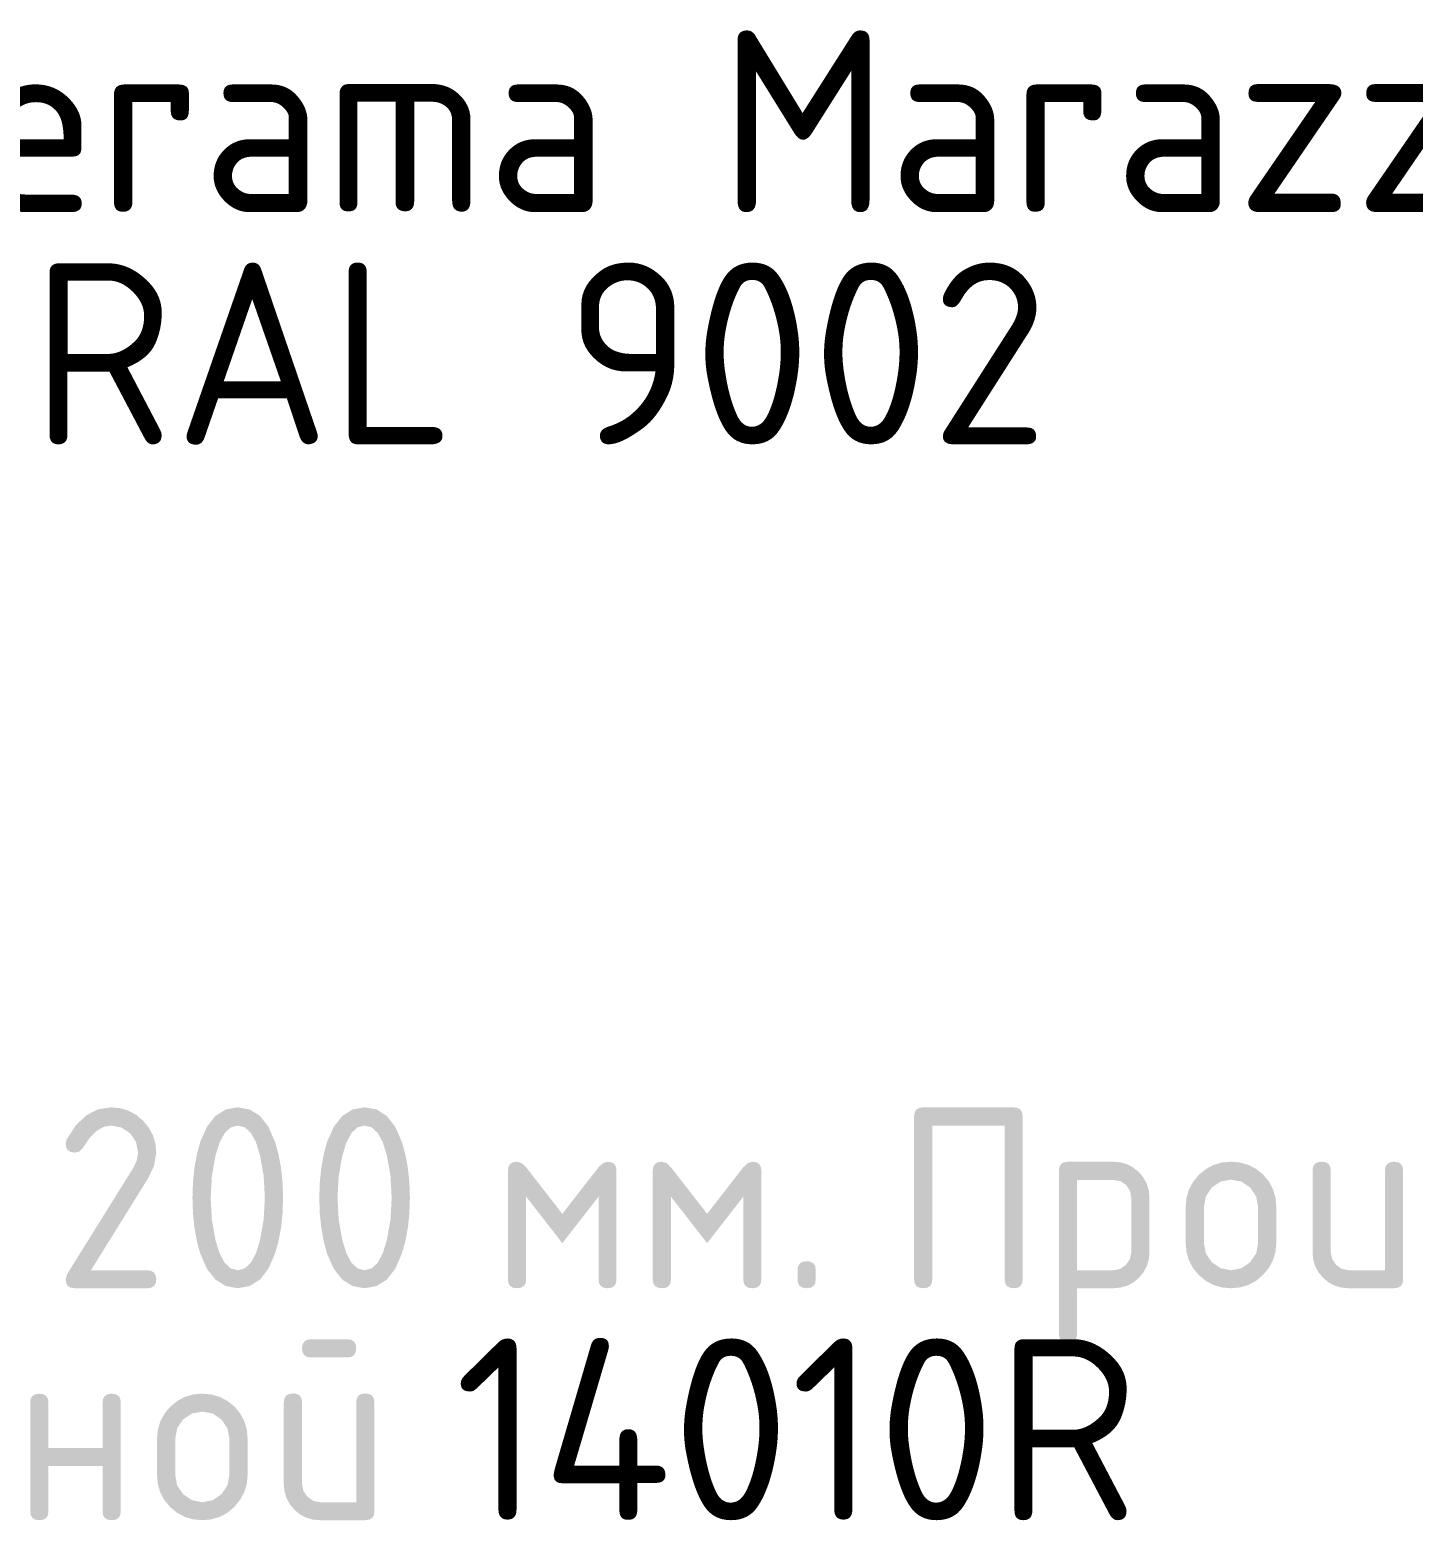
# Model space of a CAD drawing. Header units: millimetres. Extents: x 0 to 1189, y 0 to 841.
# Drawn here: x 1084.46 to 1107.6, y 332.25 to 357.18 of the extents above; entities that cross this region are included whole.
import ezdxf

# ---------------------------------------------------------------- set-up
doc = ezdxf.new("R2010")
doc.units = ezdxf.units.MM

msp = doc.modelspace()

# ---------------------------------------------------------------- hatches: boundary and pattern name
h = msp.add_hatch(color=7)
h.dxf.hatch_style = 2
h.paths.add_polyline_path([(1085.813649, 339.1523), (1085.964226, 339.138787), (1086.104209, 339.097937), (1086.232306, 339.029285), (1086.347226, 338.932365), (1086.444601, 338.815516), (1086.514795, 338.687144), (1086.557291, 338.546885), (1086.57157, 338.394379), (1086.536499, 338.178027), (1086.431562, 337.958368), (1085.479062, 336.42599), (1086.418884, 336.42599), (1086.485762, 336.416481), (1086.533468, 336.387956), (1086.562053, 336.340413), (1086.57157, 336.273854), (1086.562053, 336.207665), (1086.533468, 336.161475), (1086.485762, 336.134405), (1086.418884, 336.125577), (1085.208415, 336.125577), (1085.141537, 336.134405), (1085.093831, 336.161475), (1085.065246, 336.207665), (1085.055728, 336.273854), (1085.081084, 336.3626), (1086.190681, 338.144679), (1086.247732, 338.268082), (1086.266748, 338.394379), (1086.234433, 338.569804), (1086.135559, 338.716289), (1085.98866, 338.815163), (1085.813649, 338.847478), (1085.68656, 338.823699), (1085.565465, 338.752325), (1085.449951, 338.633305), (1085.339604, 338.466589), (1085.284965, 338.413121), (1085.208415, 338.394379), (1085.141537, 338.403974), (1085.093831, 338.432689), (1085.065246, 338.480421), (1085.055728, 338.547066), (1085.068406, 338.606046), (1085.221825, 338.84511), (1085.396586, 339.015806), (1085.593568, 339.118185)])
h = msp.add_hatch(color=7)
h.paths.add_polyline_path([(1088.388499, 337.63701), (1088.368931, 338.003706), (1088.308021, 338.348077), (1088.239645, 338.567263), (1088.15499, 338.723248), (1088.053696, 338.816498), (1087.9354, 338.847478), (1087.818732, 338.816429), (1087.717256, 338.722697), (1087.631697, 338.565403), (1087.562778, 338.343668), (1087.501869, 337.998193), (1087.482301, 337.63701), (1087.501869, 337.273897), (1087.562778, 336.9298), (1087.631155, 336.709926), (1087.715809, 336.552425), (1087.817104, 336.457659), (1087.9354, 336.42599), (1088.053696, 336.457659), (1088.15499, 336.552425), (1088.239645, 336.709926), (1088.308021, 336.9298), (1088.368931, 337.273897)])
h.paths.add_polyline_path([(1088.693321, 337.63701), (1088.684613, 337.375889), (1088.658801, 337.132648), (1088.616349, 336.907597), (1088.557722, 336.701046), (1088.446919, 336.448813), (1088.305472, 336.269031), (1088.134569, 336.161389), (1087.9354, 336.125577), (1087.734534, 336.161389), (1087.56333, 336.269031), (1087.421478, 336.448813), (1087.308668, 336.701046), (1087.252591, 336.907597), (1087.211447, 337.132648), (1087.186117, 337.375889), (1087.177479, 337.63701), (1087.186117, 337.900439), (1087.211447, 338.144954), (1087.252591, 338.370453), (1087.308668, 338.576832), (1087.421478, 338.829297), (1087.56333, 339.009053), (1087.734534, 339.116566), (1087.9354, 339.1523), (1088.134569, 339.116566), (1088.305472, 339.009053), (1088.446919, 338.829297), (1088.557722, 338.576832), (1088.616349, 338.368593), (1088.658801, 338.143301), (1088.684613, 337.899819)])
h = msp.add_hatch(color=7)
h.paths.add_polyline_path([(1090.510249, 337.63701), (1090.490681, 338.003706), (1090.429772, 338.348077), (1090.361395, 338.567263), (1090.276741, 338.723248), (1090.175446, 338.816498), (1090.05715, 338.847478), (1089.940482, 338.816429), (1089.839007, 338.722697), (1089.753448, 338.565403), (1089.684529, 338.343668), (1089.623619, 337.998193), (1089.604051, 337.63701), (1089.623619, 337.273897), (1089.684529, 336.9298), (1089.752905, 336.709926), (1089.83756, 336.552425), (1089.938854, 336.457659), (1090.05715, 336.42599), (1090.175446, 336.457659), (1090.276741, 336.552425), (1090.361395, 336.709926), (1090.429772, 336.9298), (1090.490681, 337.273897)])
h.paths.add_polyline_path([(1090.815071, 337.63701), (1090.806364, 337.375889), (1090.780551, 337.132648), (1090.738099, 336.907597), (1090.679472, 336.701046), (1090.568669, 336.448813), (1090.427222, 336.269031), (1090.25632, 336.161389), (1090.05715, 336.125577), (1089.856284, 336.161389), (1089.68508, 336.269031), (1089.543228, 336.448813), (1089.430418, 336.701046), (1089.374341, 336.907597), (1089.333198, 337.132648), (1089.307868, 337.375889), (1089.299229, 337.63701), (1089.307868, 337.900439), (1089.333198, 338.144954), (1089.374341, 338.370453), (1089.430418, 338.576832), (1089.543228, 338.829297), (1089.68508, 339.009053), (1089.856284, 339.116566), (1090.05715, 339.1523), (1090.25632, 339.116566), (1090.427222, 339.009053), (1090.568669, 338.829297), (1090.679472, 338.576832), (1090.738099, 338.368593), (1090.780551, 338.143301), (1090.806364, 337.899819)])
h = msp.add_hatch(color=7)
h.dxf.hatch_style = 2
h.paths.add_polyline_path([(1099.402818, 339.1523), (1100.918109, 339.1523), (1100.982437, 339.142792), (1101.028834, 339.114267), (1101.056937, 339.066724), (1101.066386, 339.000165), (1101.066386, 336.273854), (1101.056937, 336.207665), (1101.028834, 336.161475), (1100.982437, 336.134405), (1100.918109, 336.125577), (1100.851549, 336.134405), (1100.804007, 336.161475), (1100.775482, 336.207665), (1100.765973, 336.273854), (1100.765973, 338.847478), (1099.554953, 338.847478), (1099.554953, 336.273854), (1099.545445, 336.207665), (1099.516919, 336.161475), (1099.469377, 336.134405), (1099.402818, 336.125577), (1099.33594, 336.134405), (1099.288234, 336.161475), (1099.259648, 336.207665), (1099.250131, 336.273854), (1099.250131, 339.000165), (1099.259648, 339.066724), (1099.288234, 339.114267), (1099.33594, 339.142792)])
h = msp.add_hatch(color=7)
h.dxf.hatch_style = 2
h.paths.add_polyline_path([(1093.36532, 336.879089), (1092.760086, 337.657956), (1092.760086, 336.273854), (1092.750577, 336.207665), (1092.722052, 336.161475), (1092.67451, 336.134405), (1092.60795, 336.125577), (1092.541073, 336.134405), (1092.493367, 336.161475), (1092.464781, 336.207665), (1092.455264, 336.273854), (1092.455264, 338.093967), (1092.464781, 338.158296), (1092.493367, 338.204692), (1092.541073, 338.232796), (1092.60795, 338.242244), (1092.684018, 338.219437), (1092.760086, 338.149089), (1093.36532, 337.370221), (1093.971106, 338.149089), (1094.047174, 338.219437), (1094.123241, 338.242244), (1094.18757, 338.232796), (1094.233967, 338.204692), (1094.26207, 338.158296), (1094.271518, 338.093967), (1094.271518, 336.273854), (1094.26207, 336.207665), (1094.233967, 336.161475), (1094.18757, 336.134405), (1094.123241, 336.125577), (1094.056682, 336.134405), (1094.00914, 336.161475), (1093.980614, 336.207665), (1093.971106, 336.273854), (1093.971106, 337.657956)])
h = msp.add_hatch(color=7)
h.dxf.hatch_style = 2
h.paths.add_polyline_path([(1095.787778, 336.879089), (1095.182544, 337.657956), (1095.182544, 336.273854), (1095.173035, 336.207665), (1095.14451, 336.161475), (1095.096968, 336.134405), (1095.030408, 336.125577), (1094.96353, 336.134405), (1094.915825, 336.161475), (1094.887239, 336.207665), (1094.877722, 336.273854), (1094.877722, 338.093967), (1094.887239, 338.158296), (1094.915825, 338.204692), (1094.96353, 338.232796), (1095.030408, 338.242244), (1095.106476, 338.219437), (1095.182544, 338.149089), (1095.787778, 337.370221), (1096.393564, 338.149089), (1096.469631, 338.219437), (1096.545699, 338.242244), (1096.610028, 338.232796), (1096.656425, 338.204692), (1096.684528, 338.158296), (1096.693976, 338.093967), (1096.693976, 336.273854), (1096.684528, 336.207665), (1096.656425, 336.161475), (1096.610028, 336.134405), (1096.545699, 336.125577), (1096.47914, 336.134405), (1096.431598, 336.161475), (1096.403072, 336.207665), (1096.393564, 336.273854), (1096.393564, 337.657956)])
h = msp.add_hatch(color=7)
h.paths.add_polyline_path([(1101.672589, 338.093967), (1101.682106, 338.158296), (1101.710692, 338.204692), (1101.758398, 338.232796), (1101.825276, 338.242244), (1102.582646, 338.242244), (1102.705058, 338.231159), (1102.817394, 338.198216), (1102.919292, 338.143878), (1103.010389, 338.068611), (1103.088205, 337.974973), (1103.143852, 337.871827), (1103.177278, 337.759173), (1103.188431, 337.63701), (1103.188431, 336.730812), (1103.177278, 336.608649), (1103.143852, 336.495994), (1103.088205, 336.392848), (1103.010389, 336.29921), (1102.919292, 336.222083), (1102.817394, 336.167952), (1102.705058, 336.136042), (1102.582646, 336.125577), (1101.977411, 336.125577), (1101.977411, 335.363798), (1101.967903, 335.299469), (1101.939377, 335.253072), (1101.891835, 335.224969), (1101.825276, 335.215521), (1101.758398, 335.224969), (1101.710692, 335.253072), (1101.682106, 335.299469), (1101.672589, 335.363798)])
h.paths.add_polyline_path([(1101.977411, 337.937422), (1101.977411, 336.42599), (1102.582646, 336.42599), (1102.698194, 336.448314), (1102.794312, 336.515287), (1102.861285, 336.613541), (1102.883609, 336.730812), (1102.883609, 337.63701), (1102.861836, 337.754281), (1102.798722, 337.852535), (1102.700399, 337.917303), (1102.582646, 337.937422)])
h = msp.add_hatch(color=7)
h.paths.add_polyline_path([(1103.79434, 336.879089), (1103.79434, 337.484323), (1103.807939, 337.636829), (1103.848979, 337.777087), (1103.91782, 337.90546), (1104.014826, 338.022309), (1104.131356, 338.118996), (1104.259565, 338.187674), (1104.399763, 338.228653), (1104.552261, 338.242244), (1104.704758, 338.228713), (1104.844956, 338.188156), (1104.973165, 338.120623), (1105.089695, 338.026168), (1105.186701, 337.909568), (1105.255542, 337.780877), (1105.296582, 337.639369), (1105.310182, 337.484323), (1105.310182, 336.879089), (1105.295902, 336.729132), (1105.253406, 336.590183), (1105.183213, 336.462292), (1105.085837, 336.345512), (1104.970917, 336.248826), (1104.84282, 336.180148), (1104.702837, 336.139168), (1104.552261, 336.125577), (1104.399763, 336.139168), (1104.259565, 336.180148), (1104.131356, 336.248826), (1104.014826, 336.345512), (1103.91782, 336.462292), (1103.848979, 336.590183), (1103.807939, 336.729132)])
h.paths.add_polyline_path([(1105.00536, 336.883498), (1105.00536, 337.488733), (1104.973045, 337.662297), (1104.87417, 337.810642), (1104.727271, 337.909517), (1104.552261, 337.941832), (1104.37725, 337.909517), (1104.230351, 337.810642), (1104.131477, 337.662297), (1104.099162, 337.488733), (1104.099162, 336.883498), (1104.131477, 336.706627), (1104.230351, 336.561589), (1104.37725, 336.460509), (1104.552261, 336.42599), (1104.727271, 336.460509), (1104.87417, 336.561589), (1104.973045, 336.708074)])
h = msp.add_hatch(color=7)
h.dxf.hatch_style = 2
h.paths.add_polyline_path([(1107.431932, 338.093967), (1107.431932, 336.273854), (1107.422415, 336.207665), (1107.393829, 336.161475), (1107.346123, 336.134405), (1107.279245, 336.125577), (1106.521876, 336.125577), (1106.399463, 336.136042), (1106.287127, 336.167952), (1106.185229, 336.222083), (1106.094132, 336.29921), (1106.016316, 336.392228), (1105.960669, 336.49434), (1105.927243, 336.606788), (1105.91609, 336.730812), (1105.91609, 338.093967), (1105.925607, 338.158296), (1105.954193, 338.204692), (1106.001899, 338.232796), (1106.068777, 338.242244), (1106.135336, 338.232796), (1106.182878, 338.204692), (1106.211404, 338.158296), (1106.220912, 338.093967), (1106.220912, 336.730812), (1106.243236, 336.615194), (1106.310209, 336.515287), (1106.407981, 336.448314), (1106.521876, 336.42599), (1107.12711, 336.42599), (1107.12711, 338.093967), (1107.136618, 338.158296), (1107.165144, 338.204692), (1107.212686, 338.232796), (1107.279245, 338.242244), (1107.346123, 338.232796), (1107.393829, 338.204692), (1107.422415, 338.158296)])
h = msp.add_hatch(color=7)
h.dxf.hatch_style = 2
h.paths.add_polyline_path([(1097.30018, 336.42599), (1097.309697, 336.492868), (1097.338282, 336.540574), (1097.385988, 336.569159), (1097.452866, 336.578676), (1097.519426, 336.569159), (1097.566968, 336.540574), (1097.595493, 336.492868), (1097.605002, 336.42599), (1097.605002, 336.273854), (1097.595493, 336.207665), (1097.566968, 336.161475), (1097.519426, 336.134405), (1097.452866, 336.125577), (1097.385988, 336.134405), (1097.338282, 336.161475), (1097.309697, 336.207665), (1097.30018, 336.273854)])
h = msp.add_hatch(color=7)
h.paths.add_polyline_path([(1090.221664, 334.213403), (1090.221664, 332.39329), (1090.212147, 332.327101), (1090.183561, 332.280911), (1090.135855, 332.253841), (1090.068977, 332.245013), (1089.311607, 332.245013), (1089.189194, 332.255478), (1089.076859, 332.287388), (1088.974961, 332.341519), (1088.883864, 332.418646), (1088.806048, 332.512284), (1088.750401, 332.61543), (1088.716975, 332.728085), (1088.705822, 332.850248), (1088.705822, 334.213403), (1088.715339, 334.280281), (1088.743925, 334.327987), (1088.79163, 334.356573), (1088.858508, 334.36609), (1088.925068, 334.356573), (1088.97261, 334.327987), (1089.001135, 334.280281), (1089.010644, 334.213403), (1089.010644, 332.850248), (1089.032968, 332.735113), (1089.099941, 332.638581), (1089.197712, 332.568232), (1089.311607, 332.545426), (1089.916842, 332.545426), (1089.916842, 334.213403), (1089.92635, 334.280281), (1089.954876, 334.327987), (1090.002418, 334.356573), (1090.068977, 334.36609), (1090.135855, 334.356573), (1090.183561, 334.327987), (1090.212147, 334.280281)])
h.paths.add_polyline_path([(1089.764155, 334.966914), (1089.158921, 334.966914), (1089.094592, 334.976431), (1089.048195, 335.005017), (1089.020092, 335.052723), (1089.010644, 335.119601), (1089.020092, 335.18616), (1089.048195, 335.233703), (1089.094592, 335.262228), (1089.158921, 335.271736), (1089.764155, 335.271736), (1089.831033, 335.262228), (1089.878739, 335.233703), (1089.907325, 335.18616), (1089.916842, 335.119601), (1089.907325, 335.052723), (1089.878739, 335.005017), (1089.831033, 334.976431)])
h = msp.add_hatch(color=7)
h.dxf.hatch_style = 2
h.paths.add_polyline_path([(1084.767604, 333.151211), (1084.767604, 332.39329), (1084.758096, 332.327101), (1084.72957, 332.280911), (1084.682028, 332.253841), (1084.615469, 332.245013), (1084.548591, 332.253841), (1084.500885, 332.280911), (1084.472299, 332.327101), (1084.462782, 332.39329), (1084.462782, 334.213403), (1084.472299, 334.277732), (1084.500885, 334.324128), (1084.548591, 334.352232), (1084.615469, 334.36168), (1084.682028, 334.352232), (1084.72957, 334.324128), (1084.758096, 334.277732), (1084.767604, 334.213403), (1084.767604, 333.455482), (1085.673802, 333.455482), (1085.673802, 334.213403), (1085.68331, 334.277732), (1085.711836, 334.324128), (1085.759378, 334.352232), (1085.825937, 334.36168), (1085.892815, 334.352232), (1085.940521, 334.324128), (1085.969107, 334.277732), (1085.978624, 334.213403), (1085.978624, 332.39329), (1085.969107, 332.327101), (1085.940521, 332.280911), (1085.892815, 332.253841), (1085.825937, 332.245013), (1085.759378, 332.253841), (1085.711836, 332.280911), (1085.68331, 332.327101), (1085.673802, 332.39329), (1085.673802, 333.151211)])
h = msp.add_hatch(color=7)
h.paths.add_polyline_path([(1086.584302, 332.998525), (1086.584302, 333.603759), (1086.597901, 333.756265), (1086.638941, 333.896523), (1086.707783, 334.024896), (1086.804788, 334.141745), (1086.921318, 334.238432), (1087.049528, 334.30711), (1087.189726, 334.348089), (1087.342223, 334.36168), (1087.49472, 334.348149), (1087.634918, 334.307592), (1087.763127, 334.24006), (1087.879658, 334.145604), (1087.976663, 334.029004), (1088.045505, 333.900313), (1088.086544, 333.758806), (1088.100144, 333.603759), (1088.100144, 332.998525), (1088.085864, 332.848568), (1088.043369, 332.709619), (1087.973175, 332.581728), (1087.875799, 332.464948), (1087.76088, 332.368262), (1087.632782, 332.299584), (1087.492799, 332.258604), (1087.342223, 332.245013), (1087.189726, 332.258604), (1087.049528, 332.299584), (1086.921318, 332.368262), (1086.804788, 332.464948), (1086.707783, 332.581728), (1086.638941, 332.709619), (1086.597901, 332.848568)])
h.paths.add_polyline_path([(1087.795322, 333.002934), (1087.795322, 333.608169), (1087.763007, 333.781733), (1087.664133, 333.930078), (1087.517234, 334.028953), (1087.342223, 334.061268), (1087.167212, 334.028953), (1087.020313, 333.930078), (1086.921439, 333.781733), (1086.889124, 333.608169), (1086.889124, 333.002934), (1086.921439, 332.826063), (1087.020313, 332.681025), (1087.167212, 332.579946), (1087.342223, 332.545426), (1087.517234, 332.579946), (1087.664133, 332.681025), (1087.763007, 332.82751)])

# ---------------------------------------------------------------- texts
at = {"color": 7, "char_height": 3.040288, "attachment_point": 1}
for s, insert in [('{\\fGOSTCommon|b0|i0|c0;Kerama Marazzi }', (1081.094804, 357.168156)), ('{\\fGOSTCommon|b0|i0|c0;RAL 9002}', (1084.475678, 353.284065)), ('{\\fGOSTCommon|b0|i0|c0;14010R}', (1091.562094, 335.285301))]:
    msp.add_mtext(s, dxfattribs=dict(at, insert=insert))

doc.saveas('drawing.dxf')
